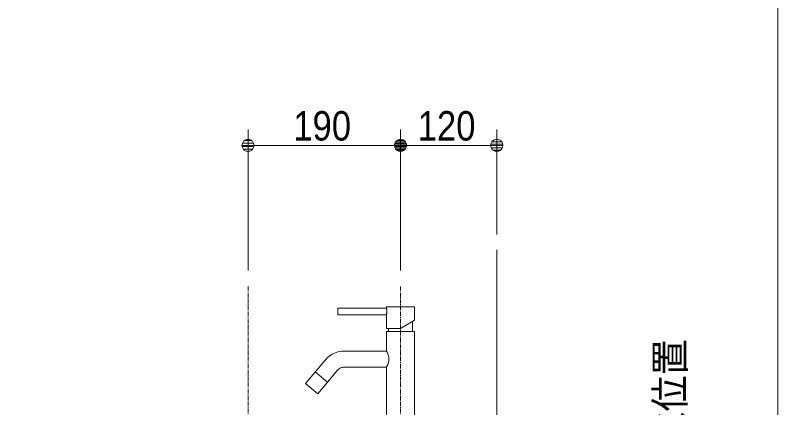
# Model space of a CAD drawing. Units: millimetres, scale not verified. Extents: x -6062 to 6062, y -3045 to 3045.
# Drawn here: x -3872 to -2922, y -1267 to -778 of the extents above; entities that cross this region are included whole.
import ezdxf
from ezdxf.enums import TextEntityAlignment as Align

# ---------------------------------------------------------------- set-up
doc = ezdxf.new("R2010")
doc.units = ezdxf.units.MM
doc.header["$LTSCALE"] = 20
doc.linetypes.add('CHAIN1', pattern=[8, 5, -1, 1, -1])
for name, color, linetype, lineweight in [('0-0_1図面枠', 7, 'Continuous', 9), ('0-1_5ボウル・キャビネット', 7, 'Continuous', 9), ('0-2_2寸法-1', 7, 'Continuous', 9), ('0-3_0', 7, 'Continuous', 9), ('0-4_2寸法-2', 7, 'Continuous', 9), ('0-5_4給排水', 7, 'Continuous', 9)]:
    doc.layers.add(name, color=color, linetype=linetype, lineweight=lineweight)
doc.styles.add('ＭＳ Ｐゴシック', font='')
doc.styles.get('ＭＳ Ｐゴシック').set_extended_font_data('MS PGothic')

# ---------------------------------------------------------------- blocks, each defined once
blk = doc.blocks.new('グループ-4')
at = {"layer": '0-0_1図面枠'}
blk.add_line((-22700, 41000), (-22700, -48600), dxfattribs=at)
blk = doc.blocks.new('グループ-11')
at = {"layer": '0-1_5ボウル・キャビネット'}
blk.add_lwpolyline([(-41700, -41400), (-29700, -41400), (-29700, -21400)], dxfattribs=at)
blk = doc.blocks.new('_Dot')
at = {"layer": '0-3_0'}
for p, q in [((-10, 0), (-20, 0)), ((9.78, 2), (-9.78, 2)), ((7.99, 6), (-7.99, 6)), ((9.16, -3.98), (-9.16, -3.98)), ((6, -7.98), (-6, -7.98))]:
    blk.add_line(p, q, dxfattribs=at)
for points in [[(10, 0), (9.92, 1.25), (9.69, 2.49), (9.3, 3.68), (8.76, 4.82), (8.09, 5.88), (7.29, 6.85), (6.37, 7.71), (5.36, 8.44), (4.26, 9.05), (3.09, 9.51), (1.87, 9.82), (0.63, 9.98), (-0.63, 9.98), (-1.87, 9.82), (-3.09, 9.51), (-4.26, 9.05), (-5.36, 8.44), (-6.37, 7.71), (-7.29, 6.85), (-8.09, 5.88), (-8.76, 4.82), (-9.3, 3.68), (-9.69, 2.49), (-9.92, 1.25), (-10, 0), (0, 0)], [(-10, 0), (-9.92, -1.25), (-9.69, -2.49), (-9.3, -3.68), (-8.76, -4.82), (-8.09, -5.88), (-7.29, -6.85), (-6.37, -7.71), (-5.36, -8.44), (-4.26, -9.05), (-3.09, -9.51), (-1.87, -9.82), (-0.63, -9.98), (0.63, -9.98), (1.87, -9.82), (3.09, -9.51), (4.26, -9.05), (5.36, -8.44), (6.37, -7.71), (7.29, -6.85), (8.09, -5.88), (8.76, -4.82), (9.3, -3.68), (9.69, -2.49), (9.92, -1.25), (10, 0), (0, 0)]]:
    blk.add_lwpolyline(points, close=True, dxfattribs=at)
blk = doc.blocks.new('グループ-12')
at = {"layer": '0-5_4給排水', "linetype": 'CHAIN1'}
blk.add_line((-32100, -26100), (-32100, -22320), dxfattribs=at)
at = {"layer": '0-5_4給排水'}
for p, q in [((-32400, -23360), (-32400, -23440)), ((-31800, -23186.8), (-31800, -23440)), ((-33922.2, -24704), (-34228.6, -24446.9))]:
    blk.add_line(p, q, dxfattribs=at)
blk.add_lwpolyline([(-33660, -23020), (-32450, -23020), (-32450, -23360), (-32100, -23360), (-31750.1, -23158), (-31750, -22820), (-32450, -22820), (-32450, -22860), (-33660, -22860)], close=True, dxfattribs=at)
for points in [[(-32450, -22860), (-32449.9, -22860.4), (-32449.6, -22861.6), (-32449.2, -22863.6), (-32448.6, -22866.4), (-32447.9, -22869.8), (-32447.1, -22874), (-32446.2, -22878.7), (-32445.3, -22884.1), (-32444.4, -22889.9), (-32443.5, -22896.2), (-32442.7, -22902.9), (-32442.1, -22909.9), (-32441.5, -22917.2), (-32441.1, -22924.7), (-32440.8, -22932.3), (-32440.7, -22940), (-32440.8, -22944), (-32440.8, -22948.1), (-32441.1, -22956.1), (-32441.6, -22963.9), (-32442.2, -22971.4), (-32442.9, -22978.5), (-32443.7, -22985.3), (-32444.6, -22991.5), (-32445.5, -22997.3), (-32446.4, -23002.4), (-32447.3, -23007), (-32448, -23010.9), (-32448.7, -23014.2), (-32449.3, -23016.7), (-32449.7, -23018.5), (-32449.9, -23019.6), (-32450, -23020)], [(-31750, -25540), (-31750, -23440), (-32450, -23440), (-32450, -23928), (-33513.5, -23928), (-33572.6, -23930.9), (-33631.1, -23939.7), (-33688.5, -23954.1), (-33744.2, -23974.2), (-33806.6, -24004.5), (-33865.1, -24041.9), (-33920.6, -24087.3), (-33971.4, -24140.3), (-33973.1, -24142.3), (-34470.3, -24734.9), (-34163.9, -24992), (-33666.7, -24399.5), (-33650.3, -24382.1), (-33631.9, -24366.9), (-33611.9, -24353.9), (-33590.4, -24343.4), (-33571.8, -24336.7), (-33552.7, -24331.9), (-33533.2, -24329), (-33513.5, -24328), (-32450, -24328), (-32450, -25540)], [(-32450, -23928), (-32449.4, -23929), (-32447.7, -23932.1), (-32444.9, -23937.2), (-32441.1, -23944.1), (-32436.5, -23952.7), (-32431.3, -23962.9), (-32425.7, -23974.6), (-32419.7, -23987.6), (-32413.7, -24001.8), (-32407.9, -24017.2), (-32402.3, -24033.7), (-32397.3, -24051.2), (-32393.1, -24069.6), (-32389.9, -24088.8), (-32387.9, -24108.5), (-32387.2, -24128.5), (-32388, -24148.6), (-32390.1, -24168.5), (-32393.4, -24187.7), (-32397.7, -24206.3), (-32402.8, -24223.9), (-32408.5, -24240.5), (-32414.4, -24255.9), (-32420.5, -24270.1), (-32426.4, -24283), (-32432, -24294.4), (-32437.1, -24304.4), (-32441.5, -24312.7), (-32445.1, -24319.3), (-32447.8, -24324.1), (-32449.4, -24327.1), (-32450, -24328)]]:
    blk.add_lwpolyline(points, dxfattribs=at)
blk = doc.blocks.new('グループ-20')
at = {"layer": '0-5_4給排水', "linetype": 'CHAIN1'}
blk.add_line((-35900, -22320), (-35900, -33900), dxfattribs=at)

msp = doc.modelspace()

# ---------------------------------------------------------------- linework, layer by layer
at = {"layer": '0-2_2寸法-1'}
for p, q in [((-3582.5, -1096), (-3582.5, -920)), ((-3392.5, -1096), (-3392.5, -920)), ((-3392.5, -1096), (-3392.5, -920)), ((-3272.5, -1051), (-3272.5, -920)), ((-3567.49, -940), (-3407.51, -940)), ((-3287.51, -940), (-3377.49, -940))]:
    msp.add_line(p, q, dxfattribs=at)

# ---------------------------------------------------------------- block references
at = {"layer": '0-0_1図面枠', "xscale": 0.05, "yscale": 0.05}
msp.add_blockref('グループ-4', (-1787.5, 0), dxfattribs=at)
at = {"layer": '0-1_5ボウル・キャビネット', "xscale": 0.05, "yscale": 0.05}
msp.add_blockref('グループ-11', (-1787.5, 0), dxfattribs=at)
at = {"layer": '0-2_2寸法-1', "xscale": 0.7503418, "yscale": 0.7503418, "rotation": 180}
for p in [(-3582.5, -940), (-3392.5, -940)]:
    msp.add_blockref('_Dot', p, dxfattribs=at)
at = {"layer": '0-2_2寸法-1', "xscale": 0.7503418, "yscale": 0.7503418}
for p in [(-3392.5, -940), (-3272.5, -940)]:
    msp.add_blockref('_Dot', p, dxfattribs=at)
at = {"layer": '0-5_4給排水', "xscale": 0.05, "yscale": 0.05}
for name in ['グループ-20', 'グループ-12']:
    msp.add_blockref(name, (-1787.5, 0), dxfattribs=at)

# ---------------------------------------------------------------- texts
at = {"layer": '0-2_2寸法-1', "style": 'ＭＳ Ｐゴシック', "width": 0.9}
for s, p in [('190', (-3526.11, -944.96)), ('120', (-3371.11, -944.96))]:
    msp.add_text(s, height=36.66, dxfattribs=at).set_placement(p, align=Align.BOTTOM_LEFT)
at = {"layer": '0-4_2寸法-2', "style": 'ＭＳ Ｐゴシック', "width": 0.9}
msp.add_text('Pトラップ排水位置', height=36.66, rotation=90, dxfattribs=at).set_placement((-3027.48, -1570.42), align=Align.BOTTOM_LEFT)

doc.saveas('drawing.dxf')
